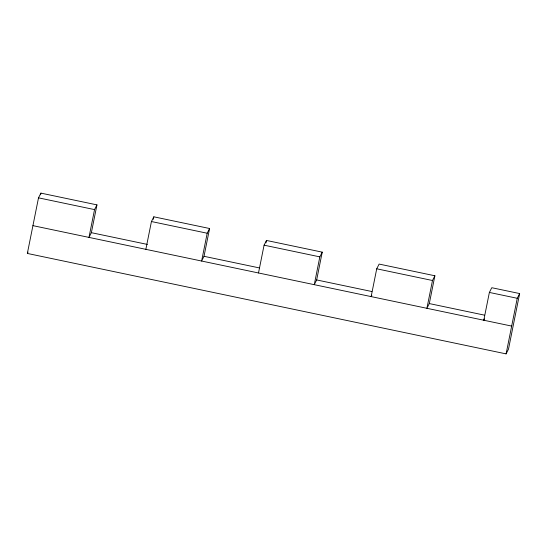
<?xml version="1.0" encoding="UTF-8"?>
<svg xmlns="http://www.w3.org/2000/svg" width="547" height="547" viewBox="0 0 547 547"><rect width="100%" height="100%" fill="white"/><g stroke="black" fill="none" stroke-linecap="round" stroke-linejoin="round"><path stroke-width="0.82" d="M484.478 318.887L483.794 320.234L489.374 292.44L491.767 287.715L519.65 293.561L508.491 349.157L506.098 353.882L27.35 253.439L38.509 197.843L40.902 193.118L96.949 204.879L91.37 232.673L88.97 237.398L94.549 209.604L96.949 204.879M40.574 194.753L40.902 193.118M145.858 249.336L151.437 221.535L153.83 216.81L209.59 228.509L204.01 256.304L201.617 261.035L207.197 233.234L209.59 228.509M153.338 219.265L153.83 216.81M258.505 272.967L264.078 245.172L266.478 240.448L322.238 252.146L316.658 279.941L314.265 284.666L319.838 256.871L322.238 252.146M265.986 242.895L266.478 240.448M434.886 275.777L432.486 280.502L426.906 308.303L429.306 303.571L434.886 275.777L379.126 264.078L376.726 268.803L371.146 296.604L371.83 295.25M506.098 353.882L517.25 298.286L519.65 293.561M27.35 253.439L28.034 252.085M38.509 197.843L94.549 209.604M151.437 221.535L207.197 233.234M264.078 245.172L319.838 256.871M376.726 268.803L432.486 280.502M489.374 292.44L517.25 298.286M91.37 232.673L147.43 244.434M204.01 256.304L259.251 267.893M316.658 279.941L371.898 291.53M429.306 303.571L484.546 315.161M32.929 225.644L511.677 326.087"/></g></svg>
